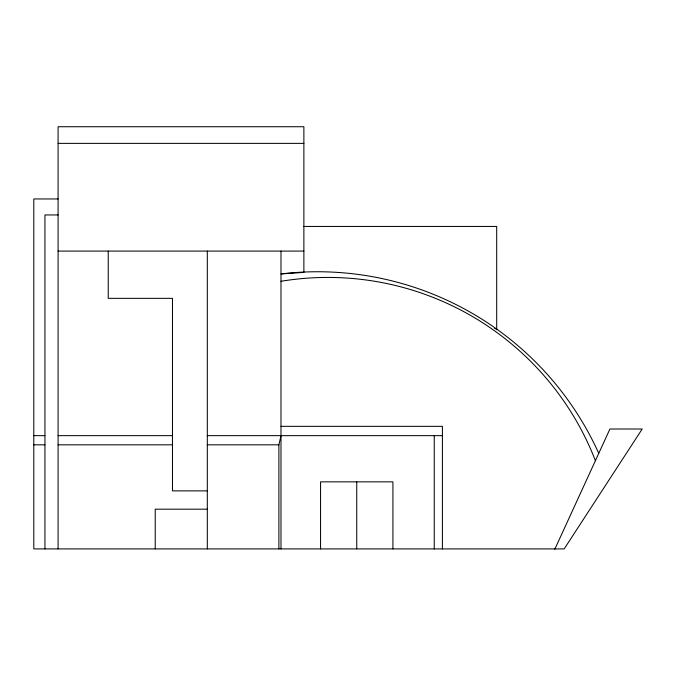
<?xml version="1.0" encoding="UTF-8"?>
<svg xmlns="http://www.w3.org/2000/svg" width="676" height="676" viewBox="0 0 676 676"><rect width="100%" height="100%" fill="white"/><g stroke="black" fill="none" stroke-linecap="round" stroke-linejoin="round"><path stroke-width="1.01" d="M278.892 548.912L278.892 444.825L280.988 435.648M554.793 549.267L609.929 429.006L642.2 429.006L564.173 548.912L33.8 548.912L33.8 198.955L58.094 198.955M58.094 143.371L303.879 143.371M58.094 214.951L44.946 214.951L44.946 548.912M303.879 226.452L496.691 226.452L496.691 329.727M58.094 251.083L303.879 251.083M280.988 426.336L442.408 426.336L442.408 548.98M33.8 435.648L44.946 435.648M58.094 435.648L172.473 435.648M207.312 435.648L442.408 435.648M33.8 444.825L44.946 444.825M58.094 444.825L172.473 444.825M207.312 444.825L278.892 444.825M207.312 490.877L172.473 490.877L172.473 298.344L108.236 298.344L108.236 251.083M207.312 509.18L155.226 509.18L155.226 548.912M494.671 328.494L496.691 329.085M434.254 435.648L434.254 548.98M392.917 548.912L392.917 481.853L320.559 481.853L320.559 548.912M356.742 481.853L356.742 548.912M280.988 251.083L280.988 548.912M207.312 251.083L207.312 548.912M58.094 548.912L58.094 126.733L303.879 126.733L303.879 272.411L280.988 273.924A308.526 308.526 0 0 1 598.759 453.359M280.988 281.292A286.886 286.886 0 0 1 595.404 460.686"/></g></svg>
